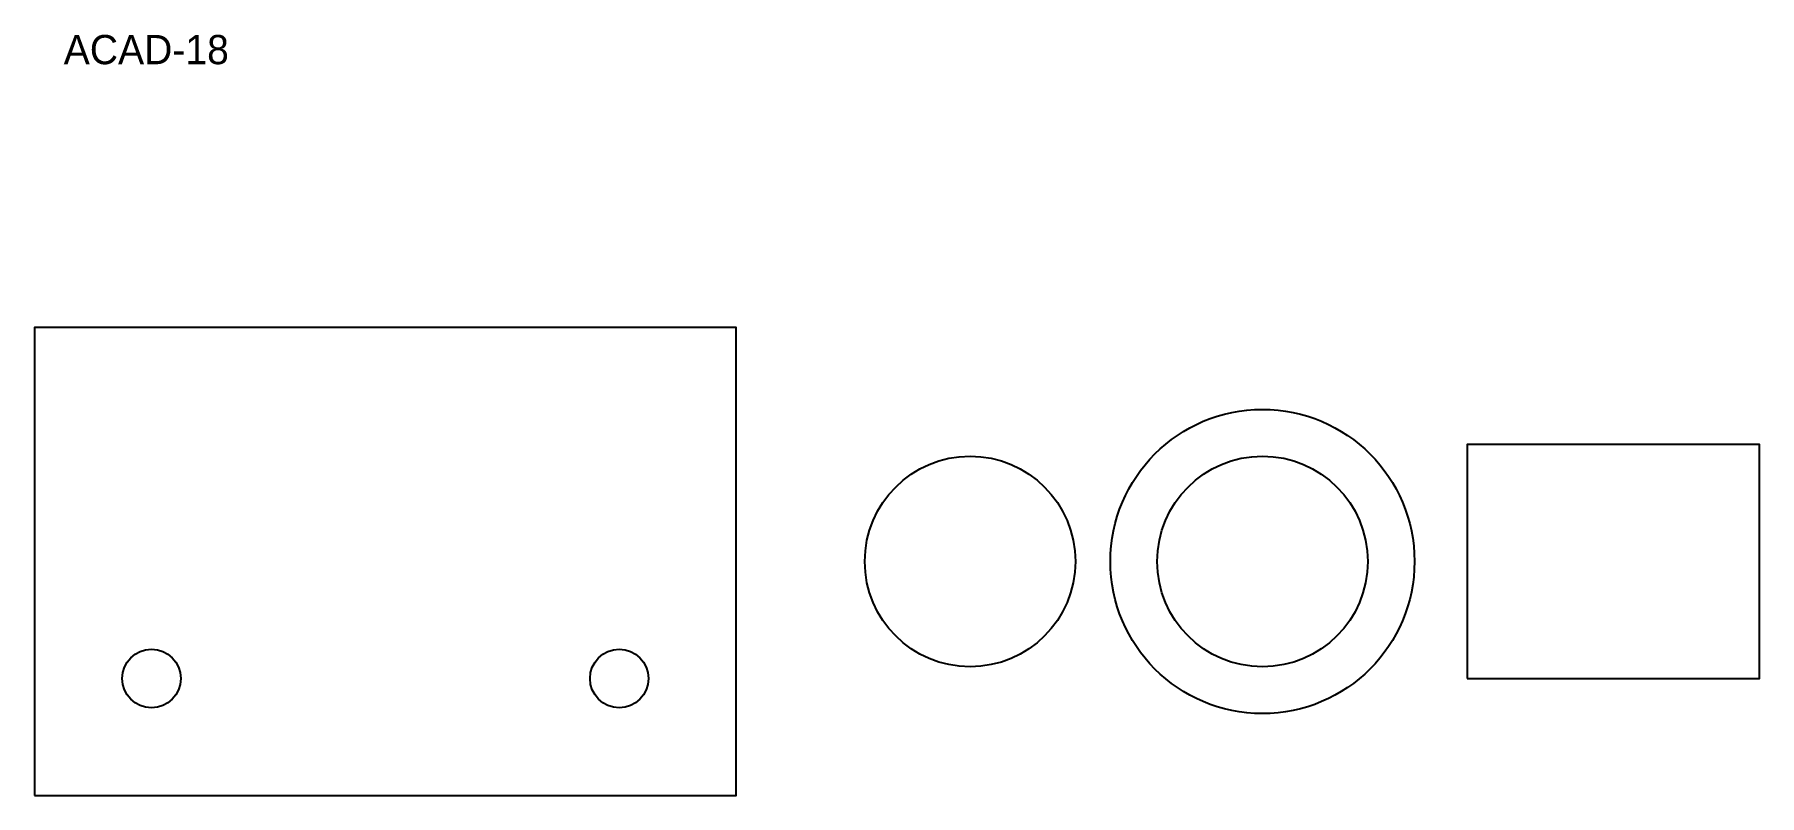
# Model space of a CAD drawing. Header units: millimetres. Extents: x 0 to 295, y 0 to 130.
import ezdxf

# ---------------------------------------------------------------- set-up
doc = ezdxf.new("R2010")
doc.units = ezdxf.units.MM
for name, color, linetype in [('ANNOTATION', 7, 'Continuous'), ('CUTOUT', 7, 'Continuous'), ('HOLE', 7, 'Continuous'), ('OUTLINE', 7, 'Continuous')]:
    doc.layers.add(name, color=color, linetype=linetype)

msp = doc.modelspace()

# ---------------------------------------------------------------- linework, layer by layer
at = {"layer": 'CUTOUT'}
msp.add_circle((210, 40), 18, dxfattribs=at)
at = {"layer": 'HOLE'}
for centre in [(20, 20), (100, 20)]:
    msp.add_circle(centre, 5, dxfattribs=at)
at = {"layer": 'OUTLINE'}
for points in [[(0, 0), (120, 0), (120, 80), (0, 80)], [(245, 20), (295, 20), (295, 60), (245, 60)]]:
    msp.add_lwpolyline(points, close=True, dxfattribs=at)
for centre, radius in [((210, 40), 26), ((160, 40), 18)]:
    msp.add_circle(centre, radius, dxfattribs=at)

# ---------------------------------------------------------------- texts
at = {"layer": 'ANNOTATION'}
msp.add_text('ACAD-18', height=5, dxfattribs=at).set_placement((5, 125))

doc.saveas('drawing.dxf')
